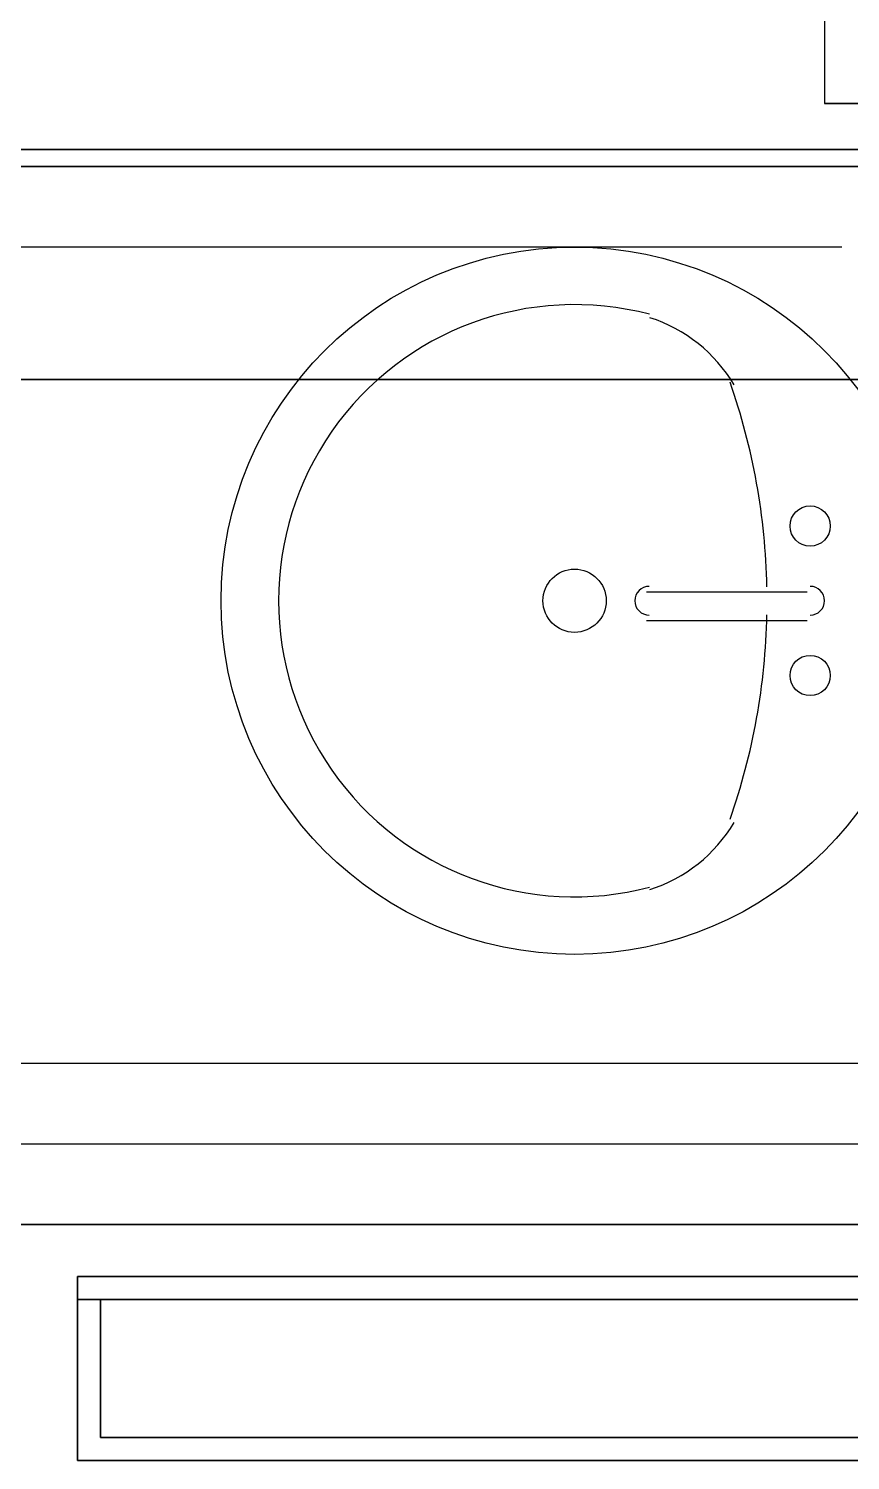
# Model space of a CAD drawing. Header units: metres. Extents: x 114 to 218, y 8 to 180.
# Drawn here: x 193.669 to 195.868, y 75.381 to 79.211 of the extents above; entities that cross this region are included whole.
import ezdxf

# ---------------------------------------------------------------- set-up
doc = ezdxf.new("R2010")
doc.units = ezdxf.units.M
doc.header["$MEASUREMENT"] = 0
for name, color, linetype in [('_Route', 7, 'Continuous'), ('A-2D-I-WALL', 7, 'Continuous'), ('A-2D-SANR-FIXT', 7, 'Continuous'), ('A-3D-I-WALL', 7, 'Continuous'), ('A_GRID', 7, 'Continuous'), ('PL-DCW-Pipe_Fitting-Insulation', 7, 'Continuous'), ('PL-VA-Pipe', 7, 'Continuous'), ('S-3D-BEAM', 7, 'Continuous')]:
    doc.layers.add(name, color=color, linetype=linetype)

msp = doc.modelspace()

# ---------------------------------------------------------------- linework, layer by layer
at = {"layer": '_Route', "color": 4, "true_color": 0x00ffff}
msp.add_lwpolyline([(199.3061, 77.6572), (197.8756, 76.2267), (182.4939, 76.2267), (181.5863, 75.8421)], dxfattribs=at)
msp.add_lwpolyline([(199.3061, 77.6572), (197.8756, 76.2267), (182.4939, 76.2267), (181.5863, 75.8421)], dxfattribs=at)
at = {"layer": 'A-2D-I-WALL', "color": 9, "true_color": 0xbababa}
for points in [[(196.4759, 75.8729), (193.7994, 75.8729), (193.7994, 75.3807), (197.1373, 75.3807)], [(197.1373, 75.8114), (193.861, 75.8114), (193.861, 75.4422), (197.1373, 75.4422)]]:
    msp.add_lwpolyline(points, dxfattribs=at)
at = {"layer": 'A-2D-SANR-FIXT', "color": 9, "true_color": 0xbababa}
for points in [[(195.7529, 77.7033), (195.3222, 77.7033)], [(195.7529, 77.6264), (195.3222, 77.6264)]]:
    msp.add_lwpolyline(points, dxfattribs=at)
for centre, radius in [((195.13, 77.6803), 0.946), ((195.7606, 77.8802), 0.0538), ((195.13, 77.6803), 0.0846), ((195.7606, 77.4803), 0.0538)]:
    msp.add_circle(centre, radius, dxfattribs=at)
for centre, radius, start, end in [((195.1299, 77.6803), 0.7921, 75.3027, 284.6954), ((195.2069, 78.0494), 0.4076, 30.8014, 72.1973), ((193.8689, 77.6801), 1.7764, 1.2146, 19.2179), ((195.3299, 77.6803), 0.0385, 90, 270), ((195.7606, 77.6803), 0.0385, 270, 90), ((193.8687, 77.6804), 1.7766, 340.7836, 358.7854), ((195.2069, 77.2958), 0.4076, 287.7985, 329.1964)]:
    msp.add_arc(centre, radius, start, end, dxfattribs=at)
at = {"layer": 'A-3D-I-WALL', "color": 42, "true_color": 0xdda500}
for points in [[(196.5374, 75.8729), (196.4759, 75.8729), (193.7994, 75.8729), (193.7994, 75.8114), (193.861, 75.8114), (196.5374, 75.8114), (196.5374, 75.8729)], [(193.7994, 75.8729), (193.7994, 75.8114), (193.7994, 75.4422), (193.7994, 75.3807), (197.1373, 75.3807), (197.1373, 75.8114), (197.1373, 75.8729), (197.1373, 75.3807), (193.7994, 75.3807), (193.7994, 75.8729)], [(197.1373, 75.8729), (196.4759, 75.8729), (193.7994, 75.8729), (196.4759, 75.8729), (197.1373, 75.8729)], [(193.7994, 75.8729), (193.7994, 75.8729)], [(193.7994, 75.8729), (193.7994, 75.8729)], [(193.7994, 75.4422), (193.7994, 75.3807), (197.1373, 75.3807), (197.1373, 75.4422), (193.861, 75.4422), (193.861, 75.8114), (193.7994, 75.8114), (193.7994, 75.4422)], [(193.7994, 75.8114), (193.7994, 75.8114)], [(193.7994, 75.8114), (193.7994, 75.8114)], [(193.861, 75.8114), (193.861, 75.4422)], [(193.861, 75.8114), (193.861, 75.8114)], [(193.7994, 75.4422), (193.7994, 75.4422)], [(193.7994, 75.4422), (193.7994, 75.4422)], [(193.861, 75.4422), (193.861, 75.4422)], [(193.7994, 75.3807), (193.7994, 75.3807)], [(193.7994, 75.3807), (193.7994, 75.3807)]]:
    msp.add_lwpolyline(points, dxfattribs=at)
at = {"layer": 'A_GRID', "color": 1, "true_color": 0xff0000}
msp.add_lwpolyline([(195.8452, 78.6262), (193.4457, 78.6262)], dxfattribs=at)
at = {"layer": 'PL-DCW-Pipe_Fitting-Insulation', "color": 7, "true_color": 0xfafafa}
for points in [[(195.7991, 84.6712), (195.7991, 79.0108)], [(195.7991, 84.6712), (195.7991, 79.0108)], [(195.7991, 84.6712), (195.7991, 79.0108)], [(195.7991, 84.6712), (195.7991, 79.0108)], [(195.7991, 79.0108), (195.8144, 79.0108), (195.8606, 79.0108), (195.9375, 79.0108), (196.0144, 79.0108), (196.0605, 79.0108), (196.0759, 79.0108), (196.0605, 79.0108), (196.0144, 79.0108), (195.9375, 79.0108), (195.8606, 79.0108), (195.8144, 79.0108), (195.7991, 79.0108)], [(195.7991, 79.0108), (195.8144, 79.0108), (195.8606, 79.0108), (195.9375, 79.0108), (196.0144, 79.0108), (196.0605, 79.0108), (196.0759, 79.0108), (196.0605, 79.0108), (196.0144, 79.0108), (195.9375, 79.0108), (195.8606, 79.0108), (195.8144, 79.0108), (195.7991, 79.0108)]]:
    msp.add_lwpolyline(points, dxfattribs=at)
at = {"layer": 'PL-VA-Pipe', "color": 171, "true_color": 0x7f7fff}
for points in [[(196.2605, 76.442), (183.4168, 76.442)], [(196.2605, 76.442), (183.4168, 76.442)], [(196.2605, 76.442), (183.4168, 76.442)], [(196.2605, 76.442), (183.4168, 76.442)], [(196.2605, 76.2267), (183.4168, 76.2267)], [(196.2605, 76.2267), (196.2605, 76.2267), (183.4168, 76.2267)], [(196.2605, 76.2267), (183.4168, 76.2267)], [(196.2605, 76.2267), (196.2605, 76.2267), (183.4168, 76.2267)], [(196.2605, 76.0113), (183.4168, 76.0113)], [(183.4168, 76.0113), (196.2605, 76.0113)], [(196.2605, 76.0113), (183.4168, 76.0113)], [(183.4168, 76.0113), (196.2605, 76.0113)]]:
    msp.add_lwpolyline(points, dxfattribs=at)
at = {"layer": 'S-3D-BEAM', "color": 4, "true_color": 0x00ffff}
for points in [[(167.1429, 78.2725), (167.1429, 79.4722), (167.1429, 79.4722), (201.7979, 79.4722), (201.7979, 78.2725), (167.1429, 78.2725)], [(167.1429, 79.4722), (167.1429, 78.2725), (167.1429, 78.2725), (201.7979, 78.2725), (201.7979, 79.4722), (167.1429, 79.4722)], [(167.1429, 78.8877), (167.1429, 79.4722), (167.1429, 79.4722), (201.7979, 79.4722), (201.7979, 78.8877), (167.1429, 78.8877)], [(167.1429, 78.8877), (167.1429, 79.4722), (167.1429, 78.8877), (167.1429, 78.8877), (201.7979, 78.8877), (201.7979, 79.4722), (167.1429, 79.4722), (167.1429, 79.4722), (167.1429, 78.2725), (167.1429, 78.8416)], [(201.7979, 78.8877), (167.1429, 78.8877), (201.7979, 78.8877)], [(167.1429, 78.8416), (167.1429, 78.2725), (167.1429, 78.2725), (201.7979, 78.2725), (201.7979, 78.8416), (167.1429, 78.8416)], [(201.7979, 78.8416), (167.1429, 78.8416), (201.7979, 78.8416)], [(167.1429, 78.2725), (167.1429, 78.8416), (167.1429, 78.8416), (201.7979, 78.8416), (201.7979, 78.2725), (167.1429, 78.2725)], [(201.7979, 78.2725), (167.1429, 78.2725), (201.7979, 78.2725)], [(201.7979, 78.2725), (167.1429, 78.2725), (201.7979, 78.2725)]]:
    msp.add_lwpolyline(points, dxfattribs=at)

doc.saveas('drawing.dxf')
